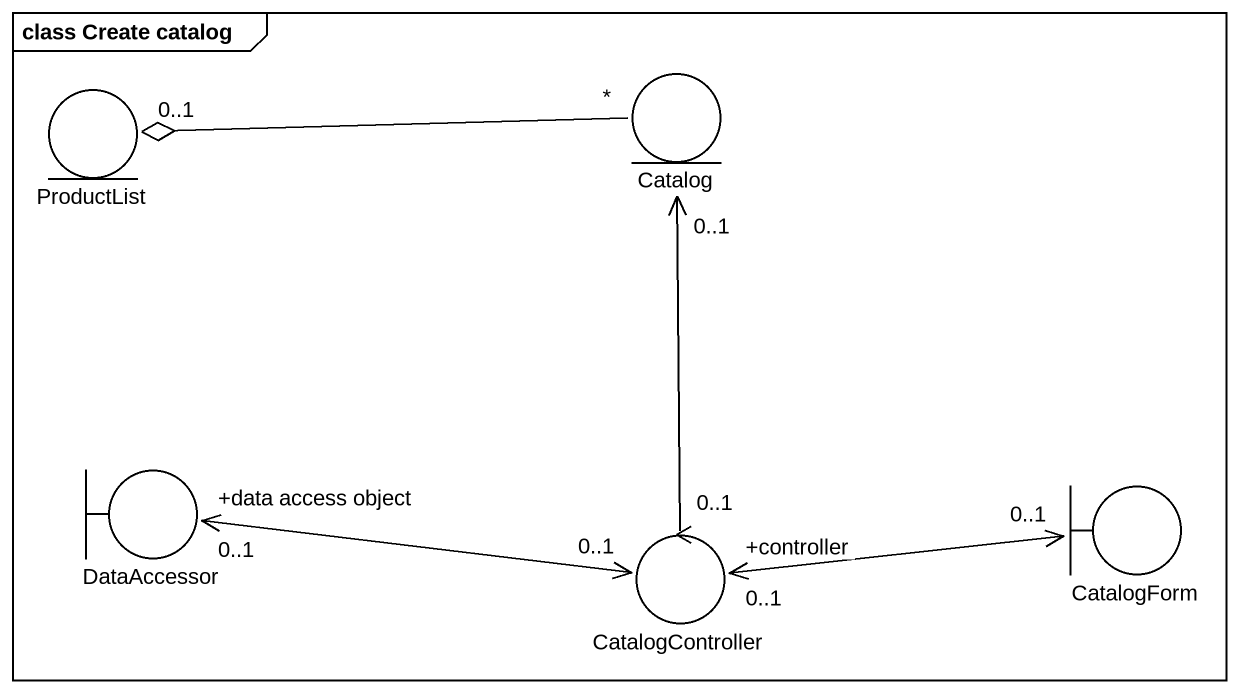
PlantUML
@startuml
mainframe class Create catalog
entity ProductList
entity Catalog
boundary DataAccessor
control CatalogController
boundary CatalogForm
Catalog "*" -left-o "0..1" ProductList
CatalogController "0..1" -up-> "0..1" Catalog
CatalogController "0..1" <-left-> "+data access object\n0..1" DataAccessor
CatalogForm "0..1" <-left-> "+controller\n0..1" CatalogController
@enduml
